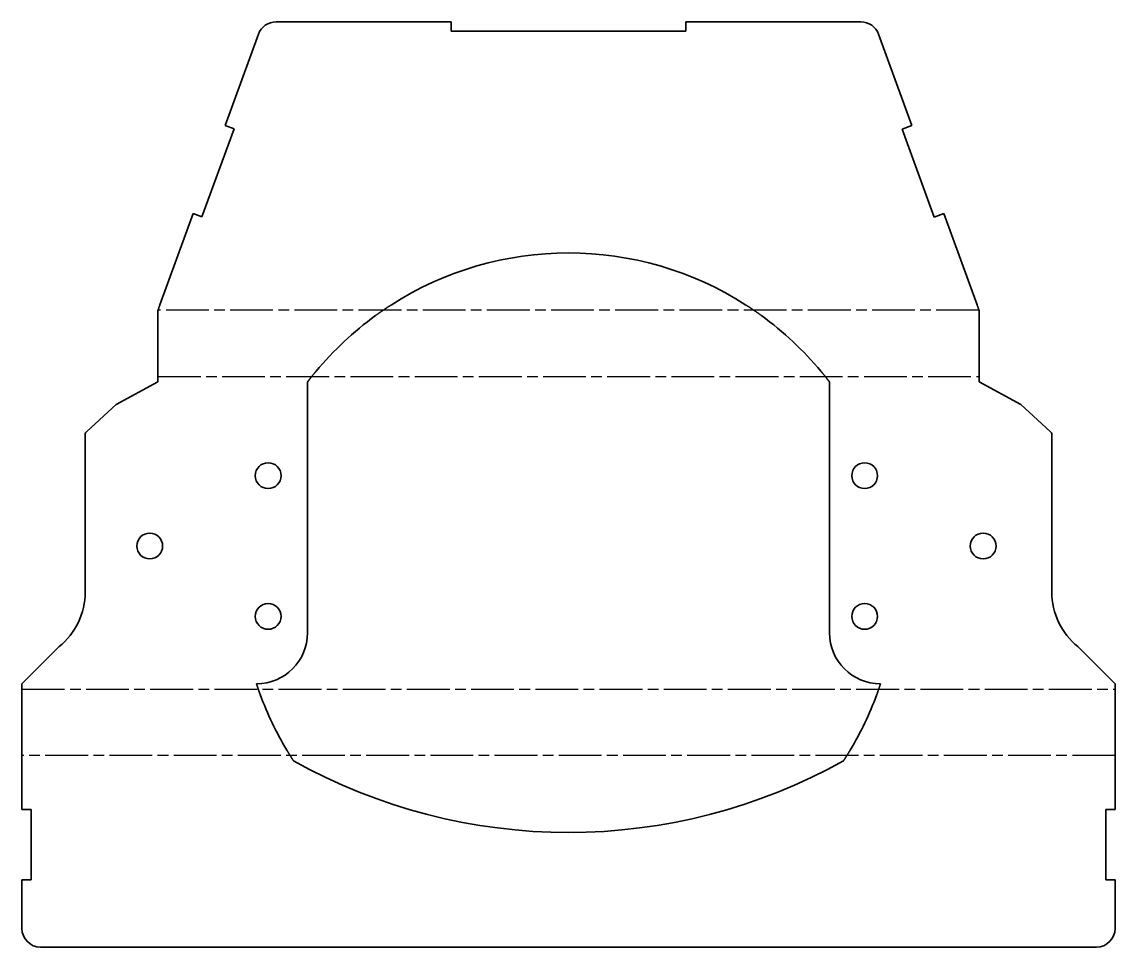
# Model space of a CAD drawing. Header units: millimetres. Extents: x 0 to 233, y 0 to 197.
import ezdxf

# ---------------------------------------------------------------- set-up
doc = ezdxf.new("R2010")
doc.units = ezdxf.units.MM
doc.linetypes.add('Chain', pattern=[13.68, 9.12, -1.14, 2.28, -1.14])
doc.layers.add('Bend Centerline (ANSI)', color=7, linetype='Chain', lineweight=25)
doc.layers.add('Visible (ANSI)', color=7, linetype='Continuous', lineweight=35)

# ---------------------------------------------------------------- blocks, each defined once
blk = doc.blocks.new('CDR-IN-V029-CFIB001_Chapas Chapas Casquete 1_CDR-IN-V029-CFIB001 (Desplegada)')
at = {"layer": 'Bend Centerline (ANSI)'}
for p, q in [((87.5, 37.14), (-87.5, 37.14)), ((-87.5, 23.01), (87.5, 23.01)), ((-116.5, -43.64), (116.5, -43.64)), ((116.5, -57.77), (-116.5, -57.77))]:
    blk.add_line(p, q, dxfattribs=at)
at = {"layer": 'Visible (ANSI)'}
for p, q in [((-62.32, 98.64), (-25, 98.64)), ((-25, 96.64), (-25, 98.64)), ((25, 98.64), (25, 96.64)), ((25, 98.64), (62.32, 98.64)), ((-73.16, 76.53), (-66.07, 96)), ((25, 96.64), (-25, 96.64)), ((66.07, 96), (73.16, 76.53)), ((-71.28, 75.85), (-78.12, 57.06)), ((-73.16, 76.53), (-71.28, 75.85)), ((71.09, 75.78), (73.16, 76.53)), ((77.93, 56.99), (71.09, 75.78)), ((-87.09, 38.27), (-80, 57.74)), ((-78.12, 57.06), (-80, 57.74)), ((80, 57.74), (77.93, 56.99)), ((80, 57.74), (87.09, 38.27)), ((-87.5, 21.87), (-87.5, 37.14)), ((87.5, 21.87), (87.5, 37.14)), ((-87.5, 21.87), (-96.43, 17.08)), ((-55.61, -31.62), (-55.61, 21.87)), ((55.61, 21.87), (55.61, -31.62)), ((96.43, 17.08), (87.5, 21.87)), ((-96.43, 17.08), (-102.68, 11.31)), ((102.68, 11.31), (96.43, 17.08)), ((-103, 10.58), (-103, -22.91)), ((103, -22.91), (103, 10.58)), ((-108.57, -34.57), (-116.5, -42.51)), ((116.5, -42.51), (108.57, -34.57)), ((-116.5, -42.51), (-116.5, -69.27)), ((116.5, -69.27), (116.5, -42.51)), ((-116.5, -69.27), (-114.5, -69.27)), ((-114.5, -69.27), (-114.5, -84.27)), ((114.5, -69.27), (116.5, -69.27)), ((114.5, -84.27), (114.5, -69.27)), ((-116.5, -84.27), (-116.5, -94.64)), ((-114.5, -84.27), (-116.5, -84.27)), ((116.5, -84.27), (114.5, -84.27)), ((116.5, -94.64), (116.5, -84.27)), ((112.5, -98.64), (-112.5, -98.64))]:
    blk.add_line(p, q, dxfattribs=at)
for centre in [(-64, 1.88), (63.12, 1.88), (-89.25, -13.12), (88.37, -13.12), (-64, -28.12), (63.12, -28.12)]:
    blk.add_circle(centre, 2.75, dxfattribs=at)
at = {"layer": 'Visible (ANSI)', "extrusion": (0, 0, -1)}
for centre, radius, start, end in [((62.32, 94.64), 4, 20, 90), ((-62.32, 94.64), 4, 90, 160), ((0, -20.64), 70, 57.2981, 122.7019), ((0, -20.64), 70, 39.7636, 54.0158), ((0, -20.64), 70, 125.9842, 140.2364), ((118, -22.91), 15, 180, 231.0406), ((-118, -22.91), 15, 308.9594, 0), ((0, -20.64), 70, 329.0503, 339.8348), ((0, -20.64), 70, 200.1652, 210.9497), ((0, 45.81), 120, 240.7593, 299.2407), ((112.5, -94.64), 4, 270, 0), ((-112.5, -94.64), 4, 180, 270)]:
    blk.add_arc(centre, radius, start, end, dxfattribs=at)
at = {"layer": 'Visible (ANSI)'}
for centre, radius, start, end in [((-102, 10.58), 1, 132.6907, 180), ((102, 10.58), 1, 0, 47.3093), ((-66.5, -31.62), 10.88, 270, 0), ((66.5, -31.62), 10.88, 180, 270)]:
    blk.add_arc(centre, radius, start, end, dxfattribs=at)
for points, knots in [([(-87.09, 38.27), (-87.1, 38.24), (-87.11, 38.21), (-87.12, 38.19), (-87.13, 38.16), (-87.14, 38.13), (-87.15, 38.11), (-87.16, 38.08), (-87.17, 38.05), (-87.18, 38.03), (-87.19, 38), (-87.2, 37.97), (-87.21, 37.94), (-87.22, 37.92), (-87.23, 37.89), (-87.24, 37.86), (-87.25, 37.84), (-87.25, 37.81), (-87.26, 37.78), (-87.28, 37.73), (-87.3, 37.68), (-87.32, 37.62), (-87.33, 37.59), (-87.34, 37.57), (-87.35, 37.54), (-87.36, 37.51), (-87.37, 37.49), (-87.38, 37.46), (-87.39, 37.43), (-87.4, 37.41), (-87.41, 37.38), (-87.42, 37.35), (-87.43, 37.33), (-87.44, 37.3), (-87.45, 37.27), (-87.46, 37.24), (-87.47, 37.22), (-87.48, 37.19), (-87.49, 37.16), (-87.5, 37.14)], [0, 0, 0, 0, 0.0116025, 0.0116025, 0.0116025, 0.0232106, 0.0232106, 0.0232106, 0.0348222, 0.0348222, 0.0348222, 0.0464349, 0.0464349, 0.0464349, 0.0580464, 0.0580464, 0.0580464, 0.0696546, 0.0696546, 0.0696546, 0.0928595, 0.0928595, 0.0928595, 0.1044677, 0.1044677, 0.1044677, 0.1160792, 0.1160792, 0.1160792, 0.1276919, 0.1276919, 0.1276919, 0.1393035, 0.1393035, 0.1393035, 0.1509117, 0.1509117, 0.1509117, 0.1625141, 0.1625141, 0.1625141, 0.1625141]), ([(-41.13, 36.01), (-41.09, 36.03), (-41.05, 36.06), (-41.02, 36.09), (-40.98, 36.11), (-40.94, 36.14), (-40.91, 36.17), (-40.87, 36.19), (-40.83, 36.22), (-40.79, 36.25), (-40.76, 36.28), (-40.72, 36.3), (-40.68, 36.33), (-40.64, 36.36), (-40.61, 36.38), (-40.57, 36.41), (-40.53, 36.44), (-40.49, 36.46), (-40.46, 36.49), (-40.42, 36.52), (-40.38, 36.54), (-40.34, 36.57), (-40.3, 36.6), (-40.27, 36.62), (-40.23, 36.65), (-40.19, 36.68), (-40.15, 36.7), (-40.12, 36.73), (-40.08, 36.75), (-40.04, 36.78), (-40, 36.81), (-39.96, 36.83), (-39.93, 36.86), (-39.89, 36.89), (-39.85, 36.91), (-39.81, 36.94), (-39.78, 36.96), (-39.74, 36.99), (-39.7, 37.02), (-39.66, 37.04), (-39.62, 37.07), (-39.59, 37.1), (-39.55, 37.12), (-39.51, 37.15), (-39.47, 37.17), (-39.43, 37.2), (-39.4, 37.23), (-39.36, 37.25), (-39.32, 37.28), (-39.28, 37.3), (-39.24, 37.33), (-39.2, 37.35), (-39.17, 37.38), (-39.13, 37.41), (-39.09, 37.43), (-39.05, 37.46), (-39.01, 37.48), (-38.97, 37.51), (-38.94, 37.53), (-38.9, 37.56), (-38.86, 37.59), (-38.82, 37.61), (-38.78, 37.64), (-38.74, 37.66), (-38.71, 37.69), (-38.67, 37.71), (-38.63, 37.74), (-38.59, 37.76), (-38.55, 37.79), (-38.51, 37.82), (-38.48, 37.84), (-38.44, 37.87), (-38.4, 37.89), (-38.36, 37.92), (-38.32, 37.94), (-38.28, 37.97), (-38.24, 37.99), (-38.21, 38.02), (-38.17, 38.04), (-38.13, 38.07), (-38.09, 38.09), (-38.05, 38.12), (-38.01, 38.14), (-37.97, 38.17), (-37.94, 38.19), (-37.9, 38.22), (-37.86, 38.24), (-37.82, 38.27)], [0, 0, 0, 0, 0.0158987, 0.0158987, 0.0158987, 0.0318097, 0.0318097, 0.0318097, 0.0477289, 0.0477289, 0.0477289, 0.0636526, 0.0636526, 0.0636526, 0.0795768, 0.0795768, 0.0795768, 0.0954979, 0.0954979, 0.0954979, 0.1114121, 0.1114121, 0.1114121, 0.1273159, 0.1273159, 0.1273159, 0.1432059, 0.1432059, 0.1432059, 0.1590787, 0.1590787, 0.1590787, 0.174931, 0.174931, 0.174931, 0.1907596, 0.1907596, 0.1907596, 0.2065613, 0.2065613, 0.2065613, 0.2223333, 0.2223333, 0.2223333, 0.2380829, 0.2380829, 0.2380829, 0.2538414, 0.2538414, 0.2538414, 0.2696074, 0.2696074, 0.2696074, 0.2853767, 0.2853767, 0.2853767, 0.3011454, 0.3011454, 0.3011454, 0.3169096, 0.3169096, 0.3169096, 0.3326654, 0.3326654, 0.3326654, 0.3484089, 0.3484089, 0.3484089, 0.3641366, 0.3641366, 0.3641366, 0.3798448, 0.3798448, 0.3798448, 0.39553, 0.39553, 0.39553, 0.4111887, 0.4111887, 0.4111887, 0.4268178, 0.4268178, 0.4268178, 0.4424139, 0.4424139, 0.4424139, 0.457974, 0.457974, 0.457974, 0.457974]), ([(37.82, 38.27), (37.86, 38.24), (37.9, 38.22), (37.94, 38.19), (37.97, 38.17), (38.01, 38.14), (38.05, 38.12), (38.09, 38.09), (38.13, 38.07), (38.17, 38.04), (38.21, 38.02), (38.24, 37.99), (38.28, 37.97), (38.32, 37.94), (38.36, 37.92), (38.4, 37.89), (38.44, 37.87), (38.48, 37.84), (38.51, 37.82), (38.55, 37.79), (38.59, 37.76), (38.63, 37.74), (38.67, 37.71), (38.71, 37.69), (38.74, 37.66), (38.78, 37.64), (38.82, 37.61), (38.86, 37.59), (38.9, 37.56), (38.94, 37.53), (38.97, 37.51), (39.01, 37.48), (39.05, 37.46), (39.09, 37.43), (39.13, 37.41), (39.17, 37.38), (39.2, 37.35), (39.24, 37.33), (39.28, 37.3), (39.32, 37.28), (39.36, 37.25), (39.4, 37.23), (39.43, 37.2), (39.47, 37.17), (39.51, 37.15), (39.55, 37.12), (39.59, 37.1), (39.62, 37.07), (39.66, 37.04), (39.7, 37.02), (39.74, 36.99), (39.78, 36.96), (39.81, 36.94), (39.85, 36.91), (39.89, 36.89), (39.93, 36.86), (39.96, 36.83), (40, 36.81), (40.04, 36.78), (40.08, 36.75), (40.12, 36.73), (40.15, 36.7), (40.19, 36.68), (40.23, 36.65), (40.27, 36.62), (40.3, 36.6), (40.34, 36.57), (40.38, 36.54), (40.42, 36.52), (40.46, 36.49), (40.49, 36.46), (40.53, 36.44), (40.57, 36.41), (40.61, 36.38), (40.64, 36.36), (40.68, 36.33), (40.72, 36.3), (40.76, 36.28), (40.79, 36.25), (40.83, 36.22), (40.87, 36.19), (40.91, 36.17), (40.94, 36.14), (40.98, 36.11), (41.02, 36.09), (41.05, 36.06), (41.09, 36.03), (41.13, 36.01)], [0, 0, 0, 0, 0.0156093, 0.0156093, 0.0156093, 0.0312548, 0.0312548, 0.0312548, 0.0469334, 0.0469334, 0.0469334, 0.0626417, 0.0626417, 0.0626417, 0.0783766, 0.0783766, 0.0783766, 0.0941345, 0.0941345, 0.0941345, 0.109912, 0.109912, 0.109912, 0.1257054, 0.1257054, 0.1257054, 0.1415111, 0.1415111, 0.1415111, 0.1573251, 0.1573251, 0.1573251, 0.1731438, 0.1731438, 0.1731438, 0.1889631, 0.1889631, 0.1889631, 0.2047789, 0.2047789, 0.2047789, 0.2205873, 0.2205873, 0.2205873, 0.2363869, 0.2363869, 0.2363869, 0.2522088, 0.2522088, 0.2522088, 0.2680606, 0.2680606, 0.2680606, 0.2839393, 0.2839393, 0.2839393, 0.2998417, 0.2998417, 0.2998417, 0.3157648, 0.3157648, 0.3157648, 0.3317051, 0.3317051, 0.3317051, 0.3476593, 0.3476593, 0.3476593, 0.3636239, 0.3636239, 0.3636239, 0.3795954, 0.3795954, 0.3795954, 0.39557, 0.39557, 0.39557, 0.4115441, 0.4115441, 0.4115441, 0.4275138, 0.4275138, 0.4275138, 0.4434751, 0.4434751, 0.4434751, 0.4594242, 0.4594242, 0.4594242, 0.4594242]), ([(87.5, 37.14), (87.49, 37.16), (87.48, 37.19), (87.47, 37.22), (87.46, 37.24), (87.45, 37.27), (87.44, 37.3), (87.43, 37.33), (87.42, 37.35), (87.41, 37.38), (87.4, 37.41), (87.39, 37.43), (87.38, 37.46), (87.37, 37.49), (87.36, 37.51), (87.35, 37.54), (87.34, 37.57), (87.33, 37.59), (87.32, 37.62), (87.31, 37.65), (87.3, 37.68), (87.29, 37.7), (87.28, 37.73), (87.27, 37.76), (87.26, 37.78), (87.25, 37.81), (87.25, 37.84), (87.24, 37.86), (87.23, 37.89), (87.22, 37.92), (87.21, 37.94), (87.2, 37.97), (87.19, 38), (87.18, 38.03), (87.17, 38.05), (87.16, 38.08), (87.15, 38.11), (87.14, 38.13), (87.13, 38.16), (87.12, 38.19), (87.11, 38.21), (87.1, 38.24), (87.09, 38.27)], [0, 0, 0, 0, 0.0116025, 0.0116025, 0.0116025, 0.0232106, 0.0232106, 0.0232106, 0.0348222, 0.0348222, 0.0348222, 0.0464349, 0.0464349, 0.0464349, 0.0580464, 0.0580464, 0.0580464, 0.0696546, 0.0696546, 0.0696546, 0.0812571, 0.0812571, 0.0812571, 0.0928595, 0.0928595, 0.0928595, 0.1044677, 0.1044677, 0.1044677, 0.1160792, 0.1160792, 0.1160792, 0.1276919, 0.1276919, 0.1276919, 0.1393035, 0.1393035, 0.1393035, 0.1509117, 0.1509117, 0.1509117, 0.1625141, 0.1625141, 0.1625141, 0.1625141]), ([(-55.61, 21.87), (-55.59, 21.9), (-55.57, 21.93), (-55.55, 21.95), (-55.53, 21.98), (-55.51, 22.01), (-55.49, 22.03), (-55.47, 22.06), (-55.45, 22.09), (-55.43, 22.11), (-55.41, 22.14), (-55.39, 22.16), (-55.37, 22.19), (-55.35, 22.22), (-55.33, 22.24), (-55.31, 22.27), (-55.29, 22.3), (-55.27, 22.32), (-55.25, 22.35), (-55.23, 22.38), (-55.21, 22.4), (-55.19, 22.43), (-55.17, 22.45), (-55.14, 22.48), (-55.12, 22.51), (-55.1, 22.53), (-55.08, 22.56), (-55.06, 22.58), (-55.04, 22.61), (-55.02, 22.64), (-55, 22.66), (-54.98, 22.69), (-54.96, 22.72), (-54.94, 22.74), (-54.92, 22.77), (-54.9, 22.79), (-54.88, 22.82), (-54.86, 22.85), (-54.84, 22.87), (-54.82, 22.9), (-54.79, 22.92), (-54.77, 22.95), (-54.75, 22.98), (-54.73, 23), (-54.71, 23.03), (-54.69, 23.05), (-54.67, 23.08), (-54.65, 23.11), (-54.63, 23.13), (-54.61, 23.16), (-54.59, 23.18), (-54.57, 23.21), (-54.55, 23.24), (-54.52, 23.26), (-54.5, 23.29), (-54.48, 23.31), (-54.46, 23.34), (-54.44, 23.37), (-54.42, 23.39), (-54.4, 23.42), (-54.38, 23.44), (-54.36, 23.47), (-54.34, 23.49), (-54.32, 23.52), (-54.29, 23.55), (-54.27, 23.57), (-54.25, 23.6), (-54.23, 23.62), (-54.21, 23.65), (-54.19, 23.67), (-54.17, 23.7), (-54.15, 23.73), (-54.13, 23.75), (-54.1, 23.78), (-54.08, 23.8), (-54.06, 23.83), (-54.04, 23.85), (-54.02, 23.88), (-54, 23.91), (-53.98, 23.93), (-53.96, 23.96), (-53.94, 23.98), (-53.91, 24.01), (-53.89, 24.03), (-53.87, 24.06), (-53.85, 24.09), (-53.83, 24.11), (-53.81, 24.14)], [0, 0, 0, 0, 0.0081949, 0.0081949, 0.0081949, 0.0164043, 0.0164043, 0.0164043, 0.0246265, 0.0246265, 0.0246265, 0.0328598, 0.0328598, 0.0328598, 0.0411024, 0.0411024, 0.0411024, 0.0493526, 0.0493526, 0.0493526, 0.0576089, 0.0576089, 0.0576089, 0.0658695, 0.0658695, 0.0658695, 0.0741327, 0.0741327, 0.0741327, 0.0823971, 0.0823971, 0.0823971, 0.0906609, 0.0906609, 0.0906609, 0.0989227, 0.0989227, 0.0989227, 0.1071809, 0.1071809, 0.1071809, 0.115434, 0.115434, 0.115434, 0.1236842, 0.1236842, 0.1236842, 0.1319471, 0.1319471, 0.1319471, 0.1402231, 0.1402231, 0.1402231, 0.1485104, 0.1485104, 0.1485104, 0.1568072, 0.1568072, 0.1568072, 0.1651118, 0.1651118, 0.1651118, 0.1734226, 0.1734226, 0.1734226, 0.1817378, 0.1817378, 0.1817378, 0.1900557, 0.1900557, 0.1900557, 0.1983747, 0.1983747, 0.1983747, 0.2066933, 0.2066933, 0.2066933, 0.2150096, 0.2150096, 0.2150096, 0.2233223, 0.2233223, 0.2233223, 0.2316297, 0.2316297, 0.2316297, 0.2399303, 0.2399303, 0.2399303, 0.2399303]), ([(53.81, 24.14), (53.83, 24.11), (53.85, 24.09), (53.87, 24.06), (53.89, 24.03), (53.91, 24.01), (53.94, 23.98), (53.96, 23.96), (53.98, 23.93), (54, 23.91), (54.02, 23.88), (54.04, 23.85), (54.06, 23.83), (54.08, 23.8), (54.1, 23.78), (54.13, 23.75), (54.15, 23.73), (54.17, 23.7), (54.19, 23.67), (54.21, 23.65), (54.23, 23.62), (54.25, 23.6), (54.27, 23.57), (54.29, 23.55), (54.32, 23.52), (54.34, 23.49), (54.36, 23.47), (54.38, 23.44), (54.4, 23.42), (54.42, 23.39), (54.44, 23.37), (54.46, 23.34), (54.48, 23.31), (54.5, 23.29), (54.52, 23.26), (54.55, 23.24), (54.57, 23.21), (54.59, 23.18), (54.61, 23.16), (54.63, 23.13), (54.65, 23.11), (54.67, 23.08), (54.69, 23.05), (54.71, 23.03), (54.73, 23), (54.75, 22.98), (54.77, 22.95), (54.79, 22.92), (54.82, 22.9), (54.84, 22.87), (54.86, 22.85), (54.88, 22.82), (54.9, 22.79), (54.92, 22.77), (54.94, 22.74), (54.96, 22.72), (54.98, 22.69), (55, 22.66), (55.02, 22.64), (55.04, 22.61), (55.06, 22.58), (55.08, 22.56), (55.1, 22.53), (55.12, 22.51), (55.14, 22.48), (55.17, 22.45), (55.19, 22.43), (55.21, 22.4), (55.23, 22.38), (55.25, 22.35), (55.27, 22.32), (55.29, 22.3), (55.31, 22.27), (55.33, 22.24), (55.35, 22.22), (55.37, 22.19), (55.39, 22.16), (55.41, 22.14), (55.43, 22.11), (55.45, 22.09), (55.47, 22.06), (55.49, 22.03), (55.51, 22.01), (55.53, 21.98), (55.55, 21.95), (55.57, 21.93), (55.59, 21.9), (55.61, 21.87)], [0, 0, 0, 0, 0.0083168, 0.0083168, 0.0083168, 0.0166404, 0.0166404, 0.0166404, 0.0249693, 0.0249693, 0.0249693, 0.0333019, 0.0333019, 0.0333019, 0.0416367, 0.0416367, 0.0416367, 0.0499719, 0.0499719, 0.0499719, 0.0583061, 0.0583061, 0.0583061, 0.0666375, 0.0666375, 0.0666375, 0.0749645, 0.0749645, 0.0749645, 0.0832853, 0.0832853, 0.0832853, 0.0915983, 0.0915983, 0.0915983, 0.0999018, 0.0999018, 0.0999018, 0.1081939, 0.1081939, 0.1081939, 0.1164729, 0.1164729, 0.1164729, 0.1247392, 0.1247392, 0.1247392, 0.1330084, 0.1330084, 0.1330084, 0.1412827, 0.1412827, 0.1412827, 0.1495606, 0.1495606, 0.1495606, 0.1578406, 0.1578406, 0.1578406, 0.1661211, 0.1661211, 0.1661211, 0.1744005, 0.1744005, 0.1744005, 0.1826772, 0.1826772, 0.1826772, 0.1909496, 0.1909496, 0.1909496, 0.1992159, 0.1992159, 0.1992159, 0.2074746, 0.2074746, 0.2074746, 0.215724, 0.215724, 0.215724, 0.2239622, 0.2239622, 0.2239622, 0.2321876, 0.2321876, 0.2321876, 0.2403985, 0.2403985, 0.2403985, 0.2403985]), ([(-65.71, -44.77), (-65.72, -44.74), (-65.73, -44.72), (-65.74, -44.69), (-65.75, -44.66), (-65.76, -44.64), (-65.77, -44.61), (-65.78, -44.59), (-65.78, -44.56), (-65.79, -44.53), (-65.8, -44.51), (-65.81, -44.48), (-65.82, -44.46), (-65.83, -44.43), (-65.84, -44.41), (-65.85, -44.38), (-65.86, -44.35), (-65.87, -44.33), (-65.88, -44.3), (-65.89, -44.28), (-65.9, -44.25), (-65.91, -44.22), (-65.92, -44.2), (-65.92, -44.17), (-65.93, -44.15), (-65.94, -44.12), (-65.95, -44.09), (-65.96, -44.07), (-65.97, -44.04), (-65.98, -44.02), (-65.99, -43.99), (-66, -43.96), (-66.01, -43.94), (-66.02, -43.91), (-66.03, -43.89), (-66.04, -43.86), (-66.04, -43.84), (-66.05, -43.81), (-66.06, -43.78), (-66.07, -43.76), (-66.08, -43.73), (-66.09, -43.71), (-66.1, -43.68), (-66.11, -43.65), (-66.12, -43.63), (-66.13, -43.6), (-66.13, -43.58), (-66.14, -43.55), (-66.15, -43.52), (-66.16, -43.5), (-66.17, -43.47), (-66.18, -43.45), (-66.19, -43.42), (-66.2, -43.39), (-66.21, -43.37), (-66.22, -43.34), (-66.22, -43.31), (-66.23, -43.29), (-66.24, -43.26), (-66.25, -43.24), (-66.26, -43.21), (-66.27, -43.18), (-66.28, -43.16), (-66.29, -43.13), (-66.3, -43.11), (-66.3, -43.08), (-66.31, -43.05), (-66.32, -43.03), (-66.33, -43), (-66.34, -42.98), (-66.35, -42.95), (-66.36, -42.92), (-66.37, -42.9), (-66.37, -42.87), (-66.38, -42.85), (-66.39, -42.82), (-66.4, -42.79), (-66.41, -42.77), (-66.42, -42.74), (-66.43, -42.71), (-66.44, -42.69), (-66.44, -42.66), (-66.45, -42.64), (-66.46, -42.61), (-66.47, -42.58), (-66.48, -42.56), (-66.49, -42.53), (-66.5, -42.51)], [0, 0, 0, 0, 0.0060932, 0.0060932, 0.0060932, 0.0121916, 0.0121916, 0.0121916, 0.0182942, 0.0182942, 0.0182942, 0.0243998, 0.0243998, 0.0243998, 0.0305074, 0.0305074, 0.0305074, 0.0366157, 0.0366157, 0.0366157, 0.0427238, 0.0427238, 0.0427238, 0.0488303, 0.0488303, 0.0488303, 0.0549343, 0.0549343, 0.0549343, 0.0610344, 0.0610344, 0.0610344, 0.0671296, 0.0671296, 0.0671296, 0.0732186, 0.0732186, 0.0732186, 0.0793003, 0.0793003, 0.0793003, 0.0853732, 0.0853732, 0.0853732, 0.0914382, 0.0914382, 0.0914382, 0.0975065, 0.0975065, 0.0975065, 0.1035792, 0.1035792, 0.1035792, 0.1096553, 0.1096553, 0.1096553, 0.1157337, 0.1157337, 0.1157337, 0.1218133, 0.1218133, 0.1218133, 0.127893, 0.127893, 0.127893, 0.1339716, 0.1339716, 0.1339716, 0.1400481, 0.1400481, 0.1400481, 0.1461213, 0.1461213, 0.1461213, 0.15219, 0.15219, 0.15219, 0.158253, 0.158253, 0.158253, 0.1643092, 0.1643092, 0.1643092, 0.1703574, 0.1703574, 0.1703574, 0.1763962, 0.1763962, 0.1763962, 0.1763962]), ([(66.5, -42.51), (66.49, -42.53), (66.48, -42.56), (66.47, -42.58), (66.46, -42.61), (66.45, -42.64), (66.44, -42.66), (66.44, -42.69), (66.43, -42.71), (66.42, -42.74), (66.41, -42.77), (66.4, -42.79), (66.39, -42.82), (66.38, -42.85), (66.37, -42.87), (66.37, -42.9), (66.36, -42.92), (66.35, -42.95), (66.34, -42.98), (66.33, -43), (66.32, -43.03), (66.31, -43.05), (66.3, -43.08), (66.3, -43.11), (66.29, -43.13), (66.28, -43.16), (66.27, -43.18), (66.26, -43.21), (66.25, -43.24), (66.24, -43.26), (66.23, -43.29), (66.22, -43.31), (66.22, -43.34), (66.21, -43.37), (66.2, -43.39), (66.19, -43.42), (66.18, -43.45), (66.17, -43.47), (66.16, -43.5), (66.15, -43.52), (66.14, -43.55), (66.13, -43.58), (66.13, -43.6), (66.12, -43.63), (66.11, -43.65), (66.1, -43.68), (66.09, -43.71), (66.08, -43.73), (66.07, -43.76), (66.06, -43.78), (66.05, -43.81), (66.04, -43.84), (66.04, -43.86), (66.03, -43.89), (66.02, -43.91), (66.01, -43.94), (66, -43.96), (65.99, -43.99), (65.98, -44.02), (65.97, -44.04), (65.96, -44.07), (65.95, -44.09), (65.94, -44.12), (65.93, -44.15), (65.92, -44.17), (65.92, -44.2), (65.91, -44.22), (65.9, -44.25), (65.89, -44.28), (65.88, -44.3), (65.87, -44.33), (65.86, -44.35), (65.85, -44.38), (65.84, -44.41), (65.83, -44.43), (65.82, -44.46), (65.81, -44.48), (65.8, -44.51), (65.79, -44.53), (65.78, -44.56), (65.78, -44.59), (65.77, -44.61), (65.76, -44.64), (65.75, -44.66), (65.74, -44.69), (65.73, -44.72), (65.72, -44.74), (65.71, -44.77)], [0, 0, 0, 0, 0.0060334, 0.0060334, 0.0060334, 0.0120761, 0.0120761, 0.0120761, 0.0181269, 0.0181269, 0.0181269, 0.0241845, 0.0241845, 0.0241845, 0.0302477, 0.0302477, 0.0302477, 0.0363155, 0.0363155, 0.0363155, 0.0423865, 0.0423865, 0.0423865, 0.0484597, 0.0484597, 0.0484597, 0.0545339, 0.0545339, 0.0545339, 0.060608, 0.060608, 0.060608, 0.066681, 0.066681, 0.066681, 0.0727516, 0.0727516, 0.0727516, 0.0788189, 0.0788189, 0.0788189, 0.0848817, 0.0848817, 0.0848817, 0.0909412, 0.0909412, 0.0909412, 0.0970087, 0.0970087, 0.0970087, 0.1030849, 0.1030849, 0.1030849, 0.1091684, 0.1091684, 0.1091684, 0.1152581, 0.1152581, 0.1152581, 0.1213528, 0.1213528, 0.1213528, 0.1274513, 0.1274513, 0.1274513, 0.1335524, 0.1335524, 0.1335524, 0.1396549, 0.1396549, 0.1396549, 0.1457578, 0.1457578, 0.1457578, 0.1518598, 0.1518598, 0.1518598, 0.1579599, 0.1579599, 0.1579599, 0.164057, 0.164057, 0.164057, 0.17015, 0.17015, 0.17015, 0.1762377, 0.1762377, 0.1762377, 0.1762377]), ([(-58.62, -58.9), (-58.63, -58.87), (-58.65, -58.85), (-58.67, -58.82), (-58.68, -58.8), (-58.7, -58.77), (-58.72, -58.74), (-58.73, -58.72), (-58.75, -58.69), (-58.77, -58.67), (-58.78, -58.64), (-58.8, -58.62), (-58.82, -58.59), (-58.83, -58.56), (-58.85, -58.54), (-58.87, -58.51), (-58.88, -58.49), (-58.9, -58.46), (-58.92, -58.44), (-58.93, -58.41), (-58.95, -58.38), (-58.97, -58.36), (-58.98, -58.33), (-59, -58.31), (-59.02, -58.28), (-59.03, -58.25), (-59.05, -58.23), (-59.07, -58.2), (-59.08, -58.18), (-59.1, -58.15), (-59.12, -58.12), (-59.13, -58.1), (-59.15, -58.07), (-59.16, -58.05), (-59.18, -58.02), (-59.2, -58), (-59.21, -57.97), (-59.23, -57.94), (-59.25, -57.92), (-59.26, -57.89), (-59.28, -57.87), (-59.3, -57.84), (-59.31, -57.81), (-59.33, -57.79), (-59.34, -57.76), (-59.36, -57.74), (-59.38, -57.71), (-59.39, -57.68), (-59.41, -57.66), (-59.43, -57.63), (-59.44, -57.61), (-59.46, -57.58), (-59.47, -57.55), (-59.49, -57.53), (-59.51, -57.5), (-59.52, -57.47), (-59.54, -57.45), (-59.55, -57.42), (-59.57, -57.4), (-59.59, -57.37), (-59.6, -57.34), (-59.62, -57.32), (-59.64, -57.29), (-59.65, -57.27), (-59.67, -57.24), (-59.68, -57.21), (-59.7, -57.19), (-59.72, -57.16), (-59.73, -57.14), (-59.75, -57.11), (-59.76, -57.08), (-59.78, -57.06), (-59.8, -57.03), (-59.81, -57), (-59.83, -56.98), (-59.84, -56.95), (-59.86, -56.93), (-59.87, -56.9), (-59.89, -56.87), (-59.91, -56.85), (-59.92, -56.82), (-59.94, -56.79), (-59.95, -56.77), (-59.97, -56.74), (-59.99, -56.72), (-60, -56.69), (-60.02, -56.66), (-60.03, -56.64)], [0, 0, 0, 0, 0.0118354, 0.0118354, 0.0118354, 0.0236891, 0.0236891, 0.0236891, 0.0355589, 0.0355589, 0.0355589, 0.0474426, 0.0474426, 0.0474426, 0.0593382, 0.0593382, 0.0593382, 0.0712435, 0.0712435, 0.0712435, 0.0831562, 0.0831562, 0.0831562, 0.0950742, 0.0950742, 0.0950742, 0.1069951, 0.1069951, 0.1069951, 0.1189168, 0.1189168, 0.1189168, 0.130837, 0.130837, 0.130837, 0.1427533, 0.1427533, 0.1427533, 0.1546633, 0.1546633, 0.1546633, 0.1665647, 0.1665647, 0.1665647, 0.1784583, 0.1784583, 0.1784583, 0.1903659, 0.1903659, 0.1903659, 0.2022904, 0.2022904, 0.2022904, 0.2142296, 0.2142296, 0.2142296, 0.2261812, 0.2261812, 0.2261812, 0.2381432, 0.2381432, 0.2381432, 0.2501133, 0.2501133, 0.2501133, 0.2620892, 0.2620892, 0.2620892, 0.2740688, 0.2740688, 0.2740688, 0.2860497, 0.2860497, 0.2860497, 0.2980296, 0.2980296, 0.2980296, 0.3100063, 0.3100063, 0.3100063, 0.3219773, 0.3219773, 0.3219773, 0.3339401, 0.3339401, 0.3339401, 0.3458924, 0.3458924, 0.3458924, 0.3458924]), ([(60.03, -56.64), (60.02, -56.66), (60, -56.69), (59.99, -56.72), (59.97, -56.74), (59.95, -56.77), (59.94, -56.79), (59.92, -56.82), (59.91, -56.85), (59.89, -56.87), (59.87, -56.9), (59.86, -56.93), (59.84, -56.95), (59.83, -56.98), (59.81, -57), (59.8, -57.03), (59.78, -57.06), (59.76, -57.08), (59.75, -57.11), (59.73, -57.14), (59.72, -57.16), (59.7, -57.19), (59.68, -57.21), (59.67, -57.24), (59.65, -57.27), (59.64, -57.29), (59.62, -57.32), (59.6, -57.34), (59.59, -57.37), (59.57, -57.4), (59.55, -57.42), (59.54, -57.45), (59.52, -57.47), (59.51, -57.5), (59.49, -57.53), (59.47, -57.55), (59.46, -57.58), (59.44, -57.61), (59.43, -57.63), (59.41, -57.66), (59.39, -57.68), (59.38, -57.71), (59.36, -57.74), (59.34, -57.76), (59.33, -57.79), (59.31, -57.81), (59.3, -57.84), (59.28, -57.87), (59.26, -57.89), (59.25, -57.92), (59.23, -57.94), (59.21, -57.97), (59.2, -58), (59.18, -58.02), (59.16, -58.05), (59.15, -58.07), (59.13, -58.1), (59.12, -58.12), (59.1, -58.15), (59.08, -58.18), (59.07, -58.2), (59.05, -58.23), (59.03, -58.25), (59.02, -58.28), (59, -58.31), (58.98, -58.33), (58.97, -58.36), (58.95, -58.38), (58.93, -58.41), (58.92, -58.44), (58.9, -58.46), (58.88, -58.49), (58.87, -58.51), (58.85, -58.54), (58.83, -58.56), (58.82, -58.59), (58.8, -58.62), (58.78, -58.64), (58.77, -58.67), (58.75, -58.69), (58.73, -58.72), (58.72, -58.74), (58.7, -58.77), (58.68, -58.8), (58.67, -58.82), (58.65, -58.85), (58.63, -58.87), (58.62, -58.9)], [0, 0, 0, 0, 0.0119451, 0.0119451, 0.0119451, 0.0239008, 0.0239008, 0.0239008, 0.0358646, 0.0358646, 0.0358646, 0.0478341, 0.0478341, 0.0478341, 0.0598069, 0.0598069, 0.0598069, 0.0717806, 0.0717806, 0.0717806, 0.083753, 0.083753, 0.083753, 0.0957218, 0.0957218, 0.0957218, 0.1076847, 0.1076847, 0.1076847, 0.1196395, 0.1196395, 0.1196395, 0.131584, 0.131584, 0.131584, 0.143516, 0.143516, 0.143516, 0.1554334, 0.1554334, 0.1554334, 0.1673339, 0.1673339, 0.1673339, 0.1792203, 0.1792203, 0.1792203, 0.1911146, 0.1911146, 0.1911146, 0.2030175, 0.2030175, 0.2030175, 0.2149266, 0.2149266, 0.2149266, 0.2268396, 0.2268396, 0.2268396, 0.2387542, 0.2387542, 0.2387542, 0.250668, 0.250668, 0.250668, 0.2625789, 0.2625789, 0.2625789, 0.2744844, 0.2744844, 0.2744844, 0.2863826, 0.2863826, 0.2863826, 0.298271, 0.298271, 0.298271, 0.3101477, 0.3101477, 0.3101477, 0.3220104, 0.3220104, 0.3220104, 0.3338569, 0.3338569, 0.3338569, 0.3456853, 0.3456853, 0.3456853, 0.3456853])]:
    blk.add_open_spline(points, degree=3, knots=knots, dxfattribs=at)

msp = doc.modelspace()

# ---------------------------------------------------------------- block references
msp.add_blockref('CDR-IN-V029-CFIB001_Chapas Chapas Casquete 1_CDR-IN-V029-CFIB001 (Desplegada)', (116.5, 98.64))

doc.saveas('drawing.dxf')
